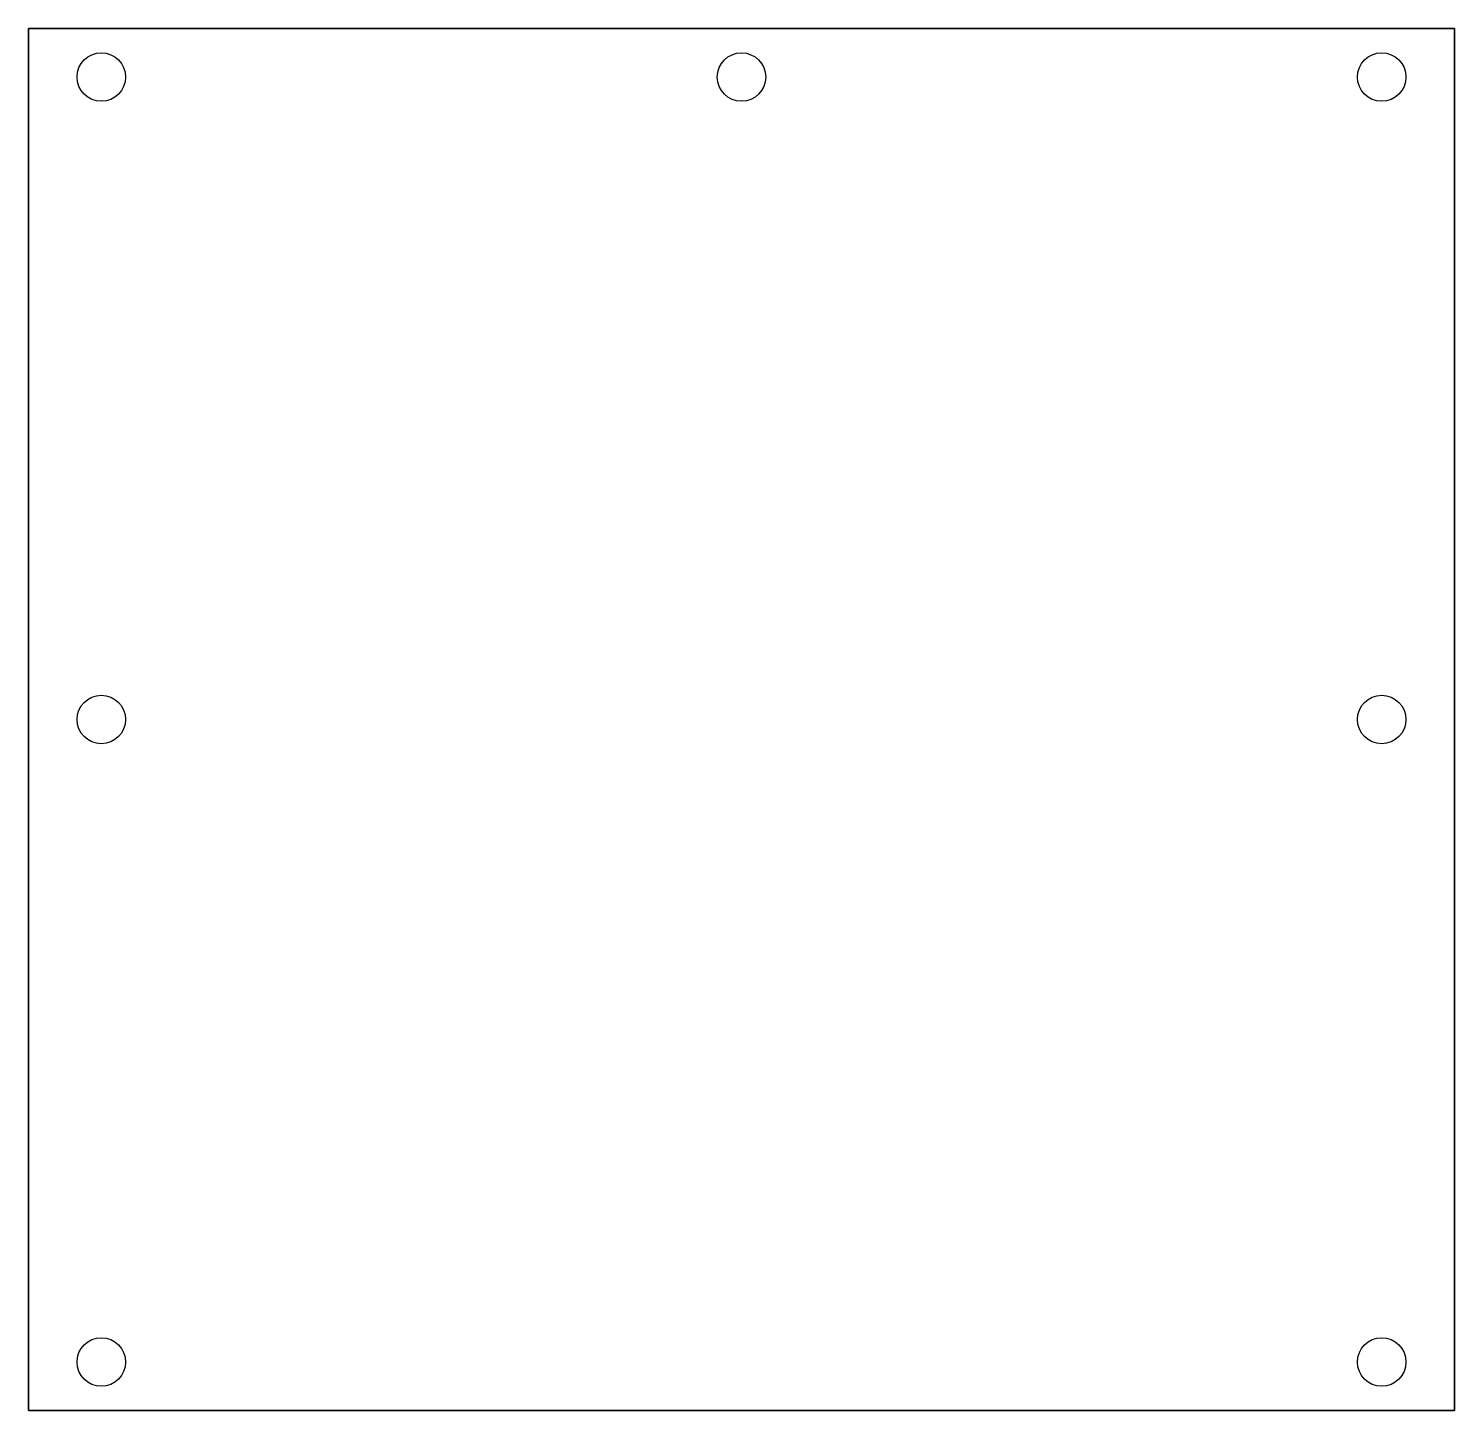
# Model space of a CAD drawing. Header units: millimetres. Extents: x -147 to 147, y -144 to 141.
import ezdxf

# ---------------------------------------------------------------- set-up
doc = ezdxf.new("R2010")
doc.units = ezdxf.units.MM
doc.layers.get('0').update_dxf_attribs({"linetype": 'CONTINUOUS'})

msp = doc.modelspace()

# ---------------------------------------------------------------- linework, layer by layer
for points in [[(147.19, -144.34), (147.19, 140.66), (-146.81, 140.66), (-146.81, -144.34)], [(-146.81, -144.34), (-146.81, 140.66), (147.19, 140.66), (147.19, -144.34)]]:
    msp.add_lwpolyline(points, close=True)
for centre in [(-131.81, 130.66), (-131.81, 130.66), (0.19, 130.66), (0.19, 130.66), (132.19, 130.66), (132.19, 130.66), (-131.81, -1.84), (-131.81, -1.84), (132.19, -1.84), (132.19, -1.84), (-131.81, -134.34), (-131.81, -134.34), (132.19, -134.34), (132.19, -134.34)]:
    msp.add_circle(centre, 5)

doc.saveas('drawing.dxf')
